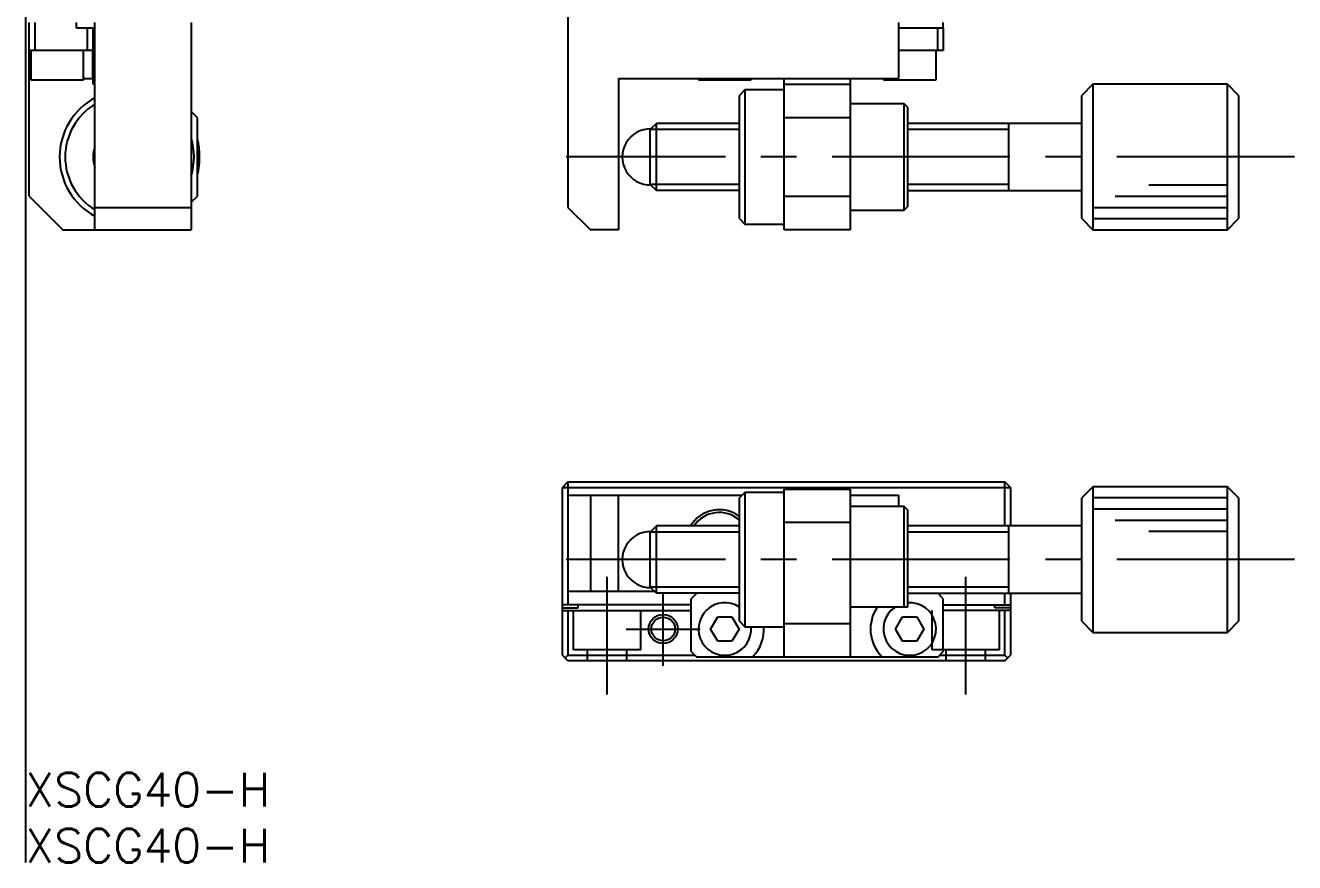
# Model space of a CAD drawing. Extents: x 0 to 251, y -8 to 162.
# Drawn here: x 0 to 113.3, y -8 to 66.8 of the extents above; entities that cross this region are included whole.
import ezdxf

# ---------------------------------------------------------------- set-up
doc = ezdxf.new("R2010")
doc.units = 0
doc.header["$LTSCALE"] = 0.5
doc.linetypes.add('CENTER', pattern=[50.8, 31.75, -6.35, 6.35, -6.35])
doc.linetypes.add('DASHED', pattern=[19.05, 12.7, -6.35])
for name, color, linetype in [('MSM_CENTER', 1, 'CENTER'), ('MSM_CONTINUOUS', 7, 'CONTINUOUS'), ('MSM_DASHED', 4, 'DASHED'), ('MSM_NARROW', 5, 'CONTINUOUS'), ('MSM_PART_NUMBER', 7, 'CONTINUOUS')]:
    doc.layers.add(name, color=color, linetype=linetype)
doc.styles.get("Standard").update_dxf_attribs({"font": 'txt.shx', "height": 3, "bigfont": 'bigfont.shx'})

# ---------------------------------------------------------------- blocks, each defined once
blk = doc.blocks.new('*U2')
at = {"layer": 'MSM_PART_NUMBER'}
blk.add_text('XSCG40-H', height=3, dxfattribs=at).set_placement((0, -3))
blk = doc.blocks.new('*U3')
at = {"layer": 'MSM_PART_NUMBER'}
blk.add_text('XSCG40-H', height=3, dxfattribs=at).set_placement((0, -8))

msp = doc.modelspace()

# ---------------------------------------------------------------- linework, layer by layer
at = {"layer": 'MSM_CENTER'}
for p, q in [((113.269929, 55), (48.269929, 55)), ((113.269929, 19.05), (48.269929, 19.05)), ((51.919929, 7), (51.919929, 17.5)), ((83.919929, 7), (83.919929, 17.5)), ((56.919929, 9.55), (56.919929, 16.15)), ((53.619929, 12.85), (60.219929, 12.85))]:
    msp.add_line(p, q, dxfattribs=at)
at = {"layer": 'MSM_CONTINUOUS'}
for p, q in [((0.002714, 162.082973), (-0.000138, -8.009767)), ((48.419929, 107), (48.419929, 50.5)), ((0.35, 51.5), (0.35, 67)), ((0.85, 67), (0.85, 64.5)), ((4.55, 66.5), (4.55, 67)), ((6.2, 48.5), (6.2, 67)), ((14.8, 67), (14.8, 48.5)), ((77.919929, 67), (77.919929, 62)), ((81.919931, 66.5), (81.919931, 67)), ((6.05, 66.5), (4.55, 66.5)), ((5.55, 64.5), (5.55, 66.5)), ((6.05, 61.5), (6.05, 66.5)), ((81.919931, 66.5), (77.919929, 66.5)), ((81.419929, 64.5), (81.419929, 66.5)), ((81.919931, 66.5), (81.919929, 64.5)), ((6.05, 64.5), (0.35, 64.5)), ((0.419179, 64.5), (0.419179, 62)), ((0.5, 64.5), (0.5, 61.9)), ((5.2, 61.9), (5.2, 64.5)), ((6.009736, 62), (6.009736, 64.5)), ((81.919929, 64.5), (77.919929, 64.5)), ((81.269929, 61.9), (81.269929, 64.5)), ((0.5, 62), (0.35, 62)), ((0.5, 61.9), (5.2, 61.9)), ((5.2, 62), (6.05, 62)), ((6.2, 61.5), (6.05, 61.5)), ((52.919929, 62), (77.919929, 62)), ((52.919929, 62), (52.919929, 48.5)), ((60.069929, 62), (60.069929, 61.9)), ((60.069929, 61.9), (64.769929, 61.9)), ((64.769929, 61.9), (64.769929, 62)), ((67.719929, 48.5), (67.719929, 62)), ((67.719929, 61.5), (73.619929, 61.5)), ((73.619929, 62), (73.619929, 48.5)), ((76.569929, 62), (76.569929, 61.9)), ((76.569929, 61.9), (81.269929, 61.9)), ((95.269929, 61.5), (94.269929, 60.5)), ((95.269929, 61.5), (95.269929, 48.5)), ((107.269929, 61.5), (95.269929, 61.5)), ((107.269929, 48.5), (107.269929, 61.5)), ((108.269929, 60.5), (107.269929, 61.5)), ((64.219929, 61), (63.719929, 60.5)), ((63.719929, 49.5), (63.719929, 60.5)), ((64.219929, 61), (64.219929, 49)), ((67.719929, 61), (64.219929, 61)), ((94.269929, 49.5), (94.269929, 60.5)), ((108.269929, 60.5), (108.269929, 49.5)), ((15.35, 58.5), (14.8, 59.05)), ((78.419929, 59.75), (73.619929, 59.75)), ((78.419929, 50.25), (78.419929, 59.75)), ((78.719929, 59.45), (78.419929, 59.75)), ((78.719929, 59.45), (78.719929, 50.55)), ((15.35, 51.5), (15.35, 58.5)), ((56.311429, 58), (55.769929, 57.4585)), ((56.311429, 52), (56.311429, 58)), ((63.769929, 58), (56.311429, 58)), ((73.619929, 58.5), (67.719929, 58.5)), ((94.269929, 58), (78.719949, 58)), ((87.769929, 51.999995), (87.769929, 58.000005)), ((55.769929, 52.5415), (55.769929, 57.4585)), ((55.769929, 52.5415), (56.311429, 52)), ((0.35, 51.5), (3.35, 48.5)), ((14.8, 50.95), (15.35, 51.5)), ((63.769929, 52), (56.311429, 52)), ((67.719929, 51.5), (73.619929, 51.5)), ((78.719949, 52), (94.269929, 52)), ((6.2, 50.5), (14.8, 50.5)), ((48.419929, 50.5), (50.419929, 48.5)), ((73.619929, 50.25), (78.419929, 50.25)), ((78.419929, 50.25), (78.719929, 50.55)), ((63.719929, 49.5), (64.219929, 49)), ((64.219929, 49), (67.719929, 49)), ((94.269929, 49.5), (95.269929, 48.5)), ((107.269929, 48.5), (108.269929, 49.5)), ((3.35, 48.5), (14.8, 48.5)), ((52.919929, 48.5), (50.419929, 48.5)), ((73.619929, 48.5), (67.719929, 48.5)), ((95.269929, 48.5), (107.269929, 48.5)), ((48.419929, 26), (47.919929, 25.5)), ((47.919929, 25.5), (87.919929, 25.5)), ((47.919929, 10.5), (47.919929, 25.5)), ((48.419929, 26), (48.419929, 15)), ((48.419929, 26), (87.419929, 26)), ((64.219929, 25.05), (63.719929, 24.55)), ((64.219929, 25.05), (64.219929, 13.05)), ((67.719929, 25.05), (64.219929, 25.05)), ((67.719929, 10.35), (67.719929, 25.35)), ((67.719929, 25.35), (73.619929, 25.35)), ((73.619929, 25.35), (73.619929, 10.35)), ((87.419929, 22.05), (87.419929, 26)), ((87.919929, 25.5), (87.419929, 26)), ((87.919929, 25.5), (87.919929, 22.05)), ((95.269929, 25.55), (94.269929, 24.55)), ((95.269929, 25.55), (95.269929, 12.55)), ((107.269929, 25.55), (95.269929, 25.55)), ((107.269929, 12.55), (107.269929, 25.55)), ((108.269929, 24.55), (107.269929, 25.55)), ((48.419929, 24.8), (63.969929, 24.8)), ((50.419929, 24.8), (50.419929, 16.2)), ((52.919929, 16.2), (52.919929, 24.8)), ((63.719929, 13.55), (63.719929, 24.55)), ((73.619929, 24.8), (77.919929, 24.8)), ((78.419929, 23.8), (73.619929, 23.8)), ((77.919929, 24.8), (77.919929, 23.8)), ((78.419929, 14.8), (78.419929, 23.8)), ((78.719929, 23.5), (78.419929, 23.8)), ((94.269929, 13.55), (94.269929, 24.55)), ((108.269929, 24.55), (108.269929, 13.55)), ((78.719929, 23.5), (78.719929, 14.8)), ((56.311429, 22.05), (55.769929, 21.5085)), ((56.311429, 16.05), (56.311429, 22.05)), ((63.769929, 22.05), (56.311429, 22.05)), ((73.619929, 22.35), (67.719929, 22.35)), ((94.269929, 22.05), (78.719929, 22.05)), ((87.769929, 16.049995), (87.769929, 22.050005)), ((55.769929, 16.5915), (55.769929, 21.5085)), ((56.161429, 16.2), (48.419929, 16.2)), ((55.769929, 16.5915), (56.311429, 16.05)), ((63.769929, 16.05), (56.311429, 16.05)), ((59.919929, 16.05), (59.419929, 15.55)), ((78.719929, 16.05), (94.269929, 16.05)), ((81.919929, 15.55), (81.419929, 16.05)), ((87.419929, 15), (87.419929, 16.05)), ((87.919929, 16.05), (87.919929, 10.5)), ((59.419929, 15), (47.919929, 15)), ((47.919929, 14.75), (49.319929, 14.75)), ((49.319929, 14.75), (49.319929, 15)), ((59.419929, 10.85), (59.419929, 15.55)), ((78.719929, 14.8), (73.619929, 14.8)), ((81.919929, 10.85), (81.919929, 15.55)), ((81.919929, 15), (87.919929, 15)), ((86.519929, 14.75), (86.519929, 15)), ((87.919929, 14.75), (86.519929, 14.75)), ((47.919929, 14.5), (59.419929, 14.5)), ((48.419929, 14.5), (48.419929, 10.5)), ((61.149759, 12.85), (61.784844, 13.95)), ((61.784844, 13.95), (63.055015, 13.95)), ((63.055015, 13.95), (63.6901, 12.85)), ((77.649759, 12.85), (78.284844, 13.95)), ((78.284844, 13.95), (79.555015, 13.95)), ((79.555015, 13.95), (80.1901, 12.85)), ((87.919929, 14.5), (81.919929, 14.5)), ((87.419929, 10.5), (87.419929, 14.5)), ((61.784844, 11.75), (61.149759, 12.85)), ((63.6901, 12.85), (63.055015, 11.75)), ((63.719929, 13.55), (64.219929, 13.05)), ((64.219929, 13.05), (67.719929, 13.05)), ((67.719929, 13.35), (73.619929, 13.35)), ((78.284844, 11.75), (77.649759, 12.85)), ((80.1901, 12.85), (79.555015, 11.75)), ((94.269929, 13.55), (95.269929, 12.55)), ((95.269929, 12.55), (107.269929, 12.55)), ((107.269929, 12.55), (108.269929, 13.55)), ((63.055015, 11.75), (61.784844, 11.75)), ((79.555015, 11.75), (78.284844, 11.75)), ((48.419929, 10), (47.919929, 10.5)), ((48.419929, 10.5), (48.169929, 10.25)), ((48.419929, 10.5), (59.769929, 10.5)), ((59.419929, 10.85), (59.919929, 10.35)), ((81.419929, 10.35), (59.919929, 10.35)), ((64.938085, 10.419179), (64.967457, 10.35)), ((76.372402, 10.35), (76.401774, 10.419179)), ((81.419929, 10.35), (81.919929, 10.85)), ((81.569929, 10.5), (87.419929, 10.5)), ((87.669929, 10.25), (87.419929, 10.5)), ((87.419929, 10), (87.919929, 10.5)), ((87.419929, 10), (48.419929, 10))]:
    msp.add_line(p, q, dxfattribs=at)
msp.add_circle((56.919929, 12.85), 1.0565, dxfattribs=at)
for centre, radius, start, end in [((9.05, 55), 6, 118.35935, 241.64065), ((9.05, 55), 5.5, 121.21037, 238.78963), ((9.05, 55), 6, 343.402158, 16.597842), ((55.769929, 55), 2.5, 89.05661378, 270.94338622), ((9.05, 55), 3, 161.805128, 198.194872), ((9.05, 55), 6.5, 345.749967, 14.250033), ((61.919929, 20.5), 3, 53.130102, 148.891077), ((61.919929, 20.5), 2.75, 49.114807, 145.6923384), ((55.769929, 19.05), 2.5, 89.05661378, 270.94338622), ((62.419929, 12.85), 2.35, 56.413761, 4.88215577), ((78.919929, 12.85), 3.5, 146.141563, 223.989014), ((78.919929, 12.85), 2.35, 123.923112, 94.88213705), ((62.419929, 12.85), 3.5, 316.010986, 3.275829)]:
    msp.add_arc(centre, radius, start, end, dxfattribs=at)
at = {"layer": 'MSM_DASHED'}
for p, q in [((48.919929, 11), (48.919929, 14.5)), ((54.919929, 11), (54.919929, 14.5)), ((80.919929, 11), (80.919929, 14.5)), ((86.919929, 11), (86.919929, 14.5)), ((54.919929, 11), (48.919929, 11)), ((50.169929, 10), (50.169929, 11)), ((53.669929, 10), (53.669929, 11)), ((86.919929, 11), (80.919929, 11)), ((82.169929, 10), (82.169929, 11)), ((85.669929, 10), (85.669929, 11))]:
    msp.add_line(p, q, dxfattribs=at)
at = {"layer": 'MSM_NARROW'}
for p, q in [((63.769929, 57.4585), (55.769929, 57.4585)), ((87.769929, 57.4585), (78.769929, 57.4585)), ((63.769929, 52.5415), (55.769929, 52.5415)), ((87.769929, 52.5415), (78.769929, 52.5415)), ((100.269929, 52.5), (107.269929, 52.5)), ((97.269929, 51.5), (107.269929, 51.5)), ((95.269929, 50.5), (107.269929, 50.5)), ((95.269929, 49.5), (107.269929, 49.5)), ((107.269929, 24.55), (95.269929, 24.55)), ((107.269929, 23.55), (95.269929, 23.55)), ((107.269929, 22.55), (97.269929, 22.55)), ((107.269929, 21.55), (100.269929, 21.55)), ((63.769929, 21.5085), (55.769929, 21.5085)), ((87.769929, 21.5085), (78.769929, 21.5085)), ((63.769929, 16.5915), (55.769929, 16.5915)), ((87.769929, 16.5915), (78.769929, 16.5915))]:
    msp.add_line(p, q, dxfattribs=at)
msp.add_circle((56.919929, 12.85), 1.3, dxfattribs=at)

# ---------------------------------------------------------------- block references
at = {"layer": 'MSM_CONTINUOUS'}
for name in ['*U2', '*U3']:
    msp.add_blockref(name, (0, 0), dxfattribs=at)

doc.saveas('drawing.dxf')
